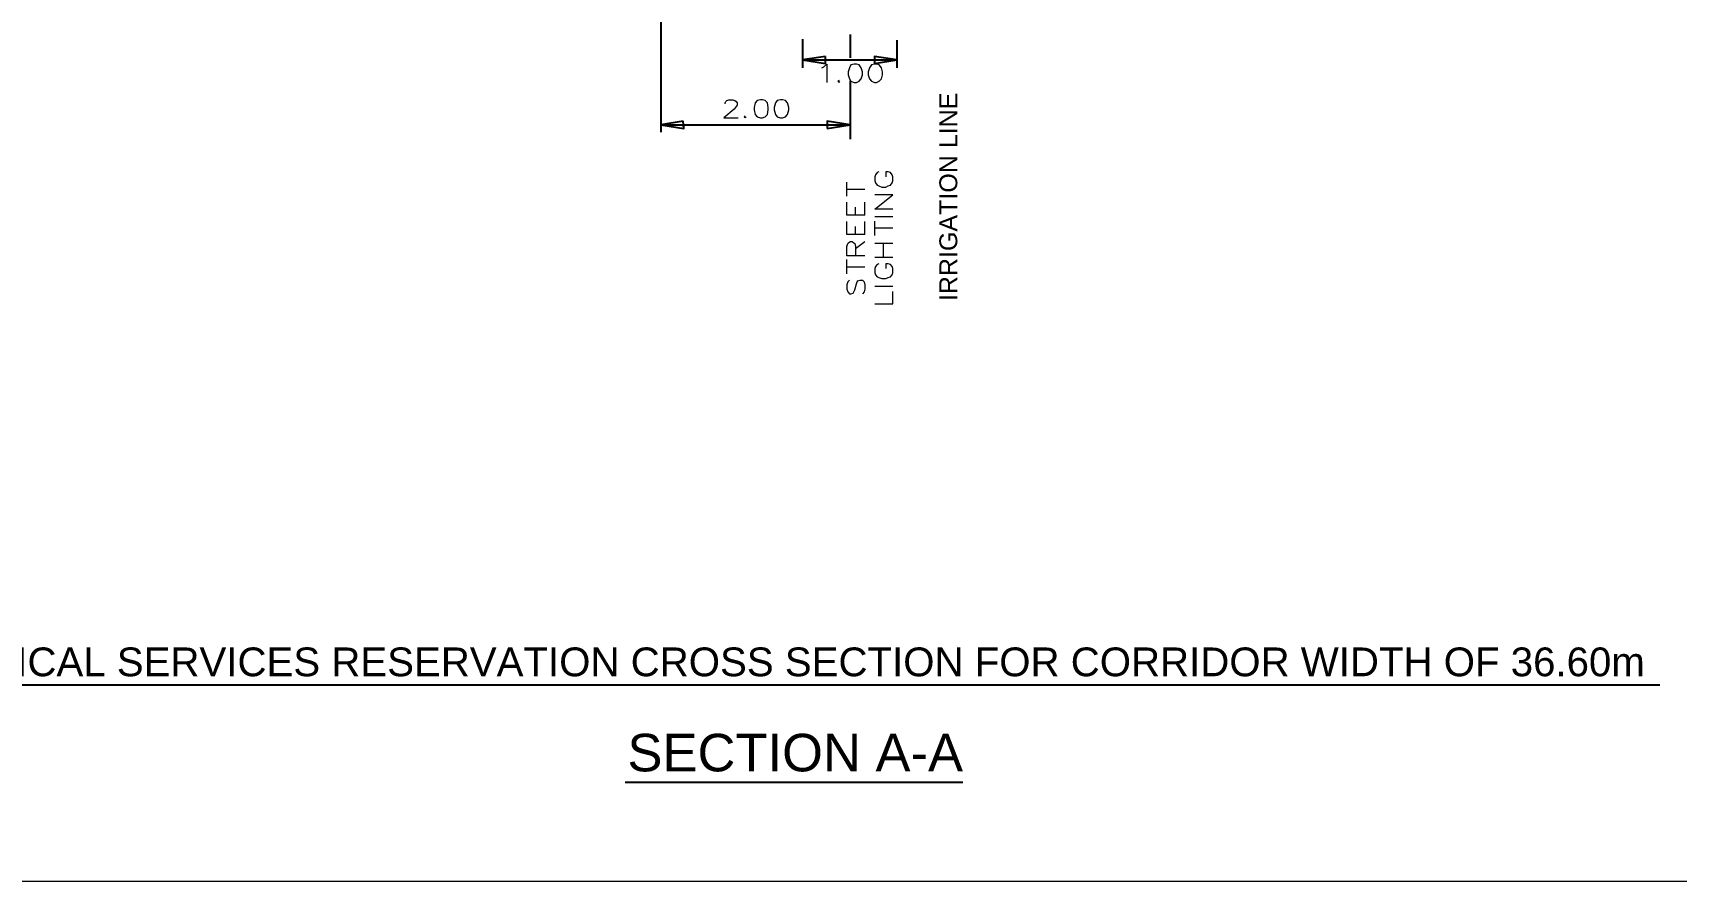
# Model space of a CAD drawing. Header units: inches. Extents: x 11 to 850, y 10 to 598.
# Drawn here: x 254.5 to 515.2, y 303.2 to 437.8 of the extents above; entities that cross this region are included whole.
import ezdxf

# ---------------------------------------------------------------- set-up
doc = ezdxf.new("R2010")
doc.units = ezdxf.units.IN
doc.header["$MEASUREMENT"] = 0
doc.layers.add('PDF_Geometry', color=7, linetype='Continuous')
doc.layers.add('PDF_Text', color=7, linetype='Continuous')
doc.styles.add('PDF Arial', font='arial.ttf')

msp = doc.modelspace()

# ---------------------------------------------------------------- linework, layer by layer
at = {"layer": 'PDF_Geometry', "lineweight": 0}
for points in [[(13.86, 303.2), (742.78, 303.2), (742.78, 595.74), (13.86, 595.74), (13.86, 303.2)], [(380.27, 433.99), (376.63, 433.47), (380.27, 433.47), (380.27, 433.99)], [(376.63, 433.47), (380.27, 433.47), (380.27, 432.89), (376.63, 433.47)], [(388.01, 433.99), (388.01, 433.47), (391.59, 433.47), (388.01, 433.99)], [(388.01, 433.47), (391.59, 433.47), (388.01, 432.89), (388.01, 433.47)], [(357.7, 423.78), (354.13, 423.2), (357.77, 423.2), (357.7, 423.78)], [(354.13, 423.2), (357.77, 423.2), (357.77, 422.61), (354.13, 423.2)], [(380.53, 423.78), (380.53, 423.2), (384.17, 423.2), (380.53, 423.78)], [(380.53, 423.2), (384.17, 423.2), (380.53, 422.61), (380.53, 423.2)]]:
    msp.add_lwpolyline(points, dxfattribs=at)
at = {"layer": 'PDF_Geometry', "lineweight": 25}
for points in [[(354.06, 460.01), (354.13, 422.02)], [(376.63, 436.79), (376.63, 432.24)], [(384.17, 437.5), (384.17, 433.8)], [(391.59, 436.59), (391.59, 432.24)], [(380.27, 433.99), (376.63, 433.47), (380.27, 432.89), (380.27, 433.99)], [(376.63, 433.47), (391.59, 433.47)], [(388.01, 432.89), (391.59, 433.47), (388.01, 433.99), (388.01, 432.89)], [(384.17, 431.98), (384.17, 431.98)], [(384.17, 430.15), (384.17, 426.45)], [(384.17, 426.38), (384.17, 422.02)], [(357.7, 423.78), (354.13, 423.2), (357.77, 422.61), (357.7, 423.78)], [(354.13, 423.2), (384.04, 423.2)], [(380.53, 422.61), (384.17, 423.2), (380.53, 423.78), (380.53, 422.61)], [(384.17, 424.63), (384.17, 424.63)], [(384.17, 422.81), (384.17, 420.92)], [(239.34, 334.36), (512.62, 334.36)]]:
    msp.add_lwpolyline(points, dxfattribs=at)
at = {"layer": 'PDF_Geometry', "lineweight": 20}
for points in [[(379.69, 432.24), (380.01, 432.37), (380.47, 432.82), (380.47, 429.89)], [(384.82, 432.82), (384.3, 432.69), (384.04, 432.24), (383.85, 431.58), (383.85, 431.13), (384.04, 430.48), (384.3, 430.09), (384.82, 429.89), (385.15, 429.89), (385.6, 430.09), (385.93, 430.48), (386.12, 431.13), (386.12, 431.58), (385.93, 432.24), (385.6, 432.69), (385.15, 432.82), (384.82, 432.82)], [(388.01, 432.82), (387.56, 432.69), (387.23, 432.24), (387.04, 431.58), (387.04, 431.13), (387.23, 430.48), (387.56, 430.09), (388.01, 429.89), (388.34, 429.89), (388.79, 430.09), (389.12, 430.48), (389.31, 431.13), (389.31, 431.58), (389.12, 432.24), (388.79, 432.69), (388.34, 432.82), (388.01, 432.82)], [(382.42, 430.22), (382.22, 430.09), (382.42, 429.89), (382.55, 430.09)], [(364.34, 426.51), (364.34, 426.64), (364.47, 426.9), (364.6, 427.03), (364.92, 427.16), (365.57, 427.16), (365.9, 427.03), (366.09, 426.9), (366.22, 426.64), (366.22, 426.32), (366.09, 426.06), (365.77, 425.67), (364.14, 424.3), (366.42, 424.3)], [(369.93, 427.16), (369.41, 427.03), (369.09, 426.64), (368.96, 425.93), (368.96, 425.54), (369.09, 424.82), (369.41, 424.43), (369.93, 424.3), (370.26, 424.3), (370.71, 424.43), (371.04, 424.82), (371.17, 425.54), (371.17, 425.93), (371.04, 426.64), (370.71, 427.03), (370.26, 427.16), (369.93, 427.16)], [(373.12, 427.16), (372.6, 427.03), (372.34, 426.64), (372.14, 425.93), (372.14, 425.54), (372.34, 424.82), (372.6, 424.43), (373.12, 424.3), (373.44, 424.3), (373.9, 424.43), (374.22, 424.82), (374.42, 425.54), (374.42, 425.93), (374.22, 426.64), (373.9, 427.03), (373.44, 427.16), (373.12, 427.16)], [(367.52, 424.56), (367.33, 424.43), (367.52, 424.3), (367.65, 424.43)], [(388.73, 415.72), (388.47, 415.59), (388.21, 415.26), (388.08, 414.94), (388.08, 414.29), (388.21, 413.96), (388.47, 413.63), (388.73, 413.5), (389.18, 413.31), (389.83, 413.31), (390.22, 413.5), (390.55, 413.63), (390.81, 413.96), (390.94, 414.29), (390.94, 414.94), (390.81, 415.26), (390.55, 415.59), (390.22, 415.72), (389.83, 415.72), (389.83, 414.94)], [(383.65, 411.88), (383.65, 414.09)], [(383.65, 412.98), (386.52, 412.98)], [(390.94, 409.8), (388.08, 409.8), (390.94, 412.07), (388.08, 412.07)], [(386.52, 408.82), (383.65, 408.82), (383.65, 410.9)], [(385.02, 408.82), (385.02, 410.12)], [(386.52, 408.82), (386.52, 410.9)], [(386.52, 405.77), (383.65, 405.77), (383.65, 407.85)], [(385.02, 405.77), (385.02, 407.07)], [(386.52, 405.77), (386.52, 407.85)], [(390.94, 408.56), (388.08, 408.56)], [(388.08, 405.64), (388.08, 407.91)], [(388.08, 406.81), (390.94, 406.81)], [(386.52, 402.38), (383.65, 402.38), (383.65, 403.88), (383.78, 404.33), (383.91, 404.46), (384.17, 404.66), (384.5, 404.66), (384.76, 404.46), (384.89, 404.33), (385.02, 403.88), (385.02, 402.38)], [(385.02, 403.55), (386.52, 404.66)], [(388.08, 404.4), (390.94, 404.4)], [(389.44, 402.12), (389.44, 404.4)], [(383.65, 399.52), (383.65, 401.8)], [(390.94, 402.12), (388.08, 402.12)], [(383.65, 400.63), (386.52, 400.63)], [(388.73, 401.15), (388.47, 401.02), (388.21, 400.69), (388.08, 400.37), (388.08, 399.72), (388.21, 399.39), (388.47, 399.07), (388.73, 398.94), (389.18, 398.81), (389.83, 398.81), (390.22, 398.94), (390.55, 399.07), (390.81, 399.39), (390.94, 399.72), (390.94, 400.37), (390.81, 400.69), (390.55, 401.02), (390.22, 401.15), (389.83, 401.15), (389.83, 400.37)], [(384.04, 398.55), (383.78, 398.29), (383.65, 397.77), (383.65, 397.12), (383.78, 396.66), (384.04, 396.34), (384.3, 396.34), (384.63, 396.47), (384.76, 396.66), (384.89, 396.99), (385.15, 397.96), (385.28, 398.29), (385.41, 398.42), (385.73, 398.55), (386.12, 398.55), (386.38, 398.29), (386.52, 397.77), (386.52, 397.12), (386.38, 396.66), (386.12, 396.34)], [(390.94, 397.51), (388.08, 397.51)], [(388.08, 394.77), (390.94, 394.77), (390.94, 396.73)]]:
    msp.add_lwpolyline(points, dxfattribs=at)
at = {"layer": 'PDF_Geometry', "color": 1, "lineweight": 25}
msp.add_lwpolyline([(348.47, 318.88), (402.06, 318.88)], dxfattribs=at)

# ---------------------------------------------------------------- texts
at = {"layer": 'PDF_Text', "insert": (401.2, 395.21), "char_height": 2.8398, "attachment_point": 7, "rotation": 90, "style": 'PDF Arial'}
msp.add_mtext('\\W1.000757;IRRIGATION LINE', dxfattribs=at)
at = {"layer": 'PDF_Text', "insert": (239.49, 335.64), "char_height": 4.5623, "attachment_point": 7, "style": 'PDF Arial'}
msp.add_mtext('\\W1.000754;TYPICAL SERVICES RESERVATION CROSS SECTION FOR CORRIDOR WIDTH OF 36.60m', dxfattribs=at)
at = {"layer": 'PDF_Text', "color": 1, "insert": (348.84, 320.53), "char_height": 5.9589, "attachment_point": 7, "style": 'PDF Arial'}
msp.add_mtext('\\W1.000915;SECTION A-A', dxfattribs=at)

doc.saveas('drawing.dxf')
